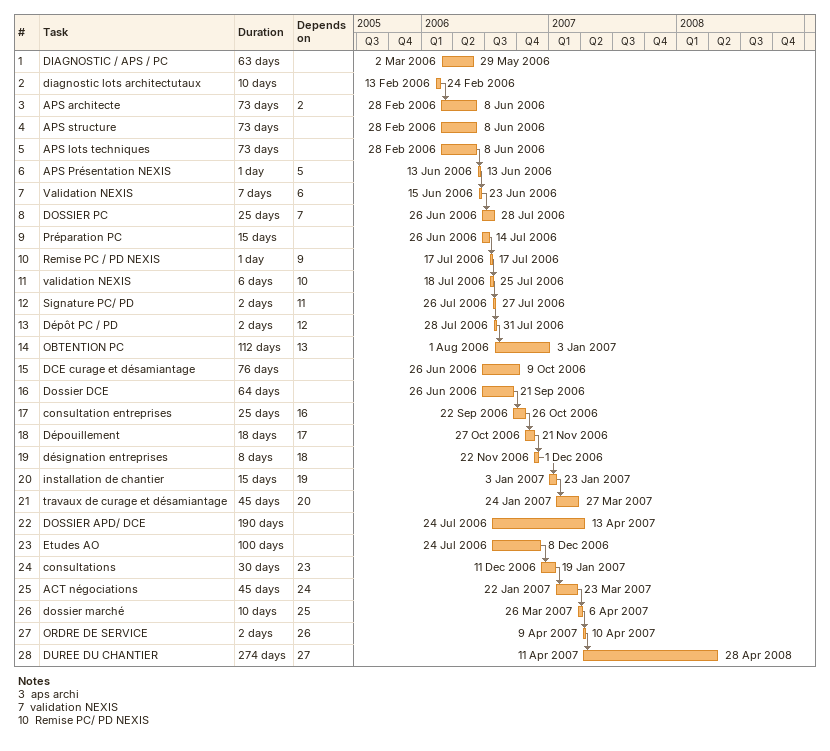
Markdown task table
| ID | Task | Duration | Start | Finish | Predecessors |
|---|---|---|---|---|---|
| 1 | DIAGNOSTIC / APS / PC | 63d | 2006-03-02 | 2006-05-29 |  |
| 2 | diagnostic lots architectutaux | 10d | 2006-02-13 | 2006-02-24 |  |
| 3 | APS architecte | 73d | 2006-02-28 | 2006-06-08 | 2 |
| 4 | APS structure | 73d | 2006-02-28 | 2006-06-08 |  |
| 5 | APS lots techniques | 73d | 2006-02-28 | 2006-06-08 |  |
| 6 | APS Présentation NEXIS | 1d | 2006-06-13 | 2006-06-13 | 5 |
| 7 | Validation NEXIS | 7d | 2006-06-15 | 2006-06-23 | 6 |
| 8 | DOSSIER PC | 25d | 2006-06-26 | 2006-07-28 | 7 |
| 9 | Préparation PC | 15d | 2006-06-26 | 2006-07-14 |  |
| 10 | Remise PC / PD NEXIS | 1d | 2006-07-17 | 2006-07-17 | 9 |
| 11 | validation NEXIS | 6d | 2006-07-18 | 2006-07-25 | 10 |
| 12 | Signature PC/ PD | 2d | 2006-07-26 | 2006-07-27 | 11 |
| 13 | Dépôt PC / PD | 2d | 2006-07-28 | 2006-07-31 | 12 |
| 14 | OBTENTION PC | 112d | 2006-08-01 | 2007-01-03 | 13 |
| 15 | DCE curage et désamiantage | 76d | 2006-06-26 | 2006-10-09 |  |
| 16 | Dossier DCE | 64d | 2006-06-26 | 2006-09-21 |  |
| 17 | consultation entreprises | 25d | 2006-09-22 | 2006-10-26 | 16 |
| 18 | Dépouillement | 18d | 2006-10-27 | 2006-11-21 | 17 |
| 19 | désignation entreprises | 8d | 2006-11-22 | 2006-12-01 | 18 |
| 20 | installation de chantier | 15d | 2007-01-03 | 2007-01-23 | 19 |
| 21 | travaux de curage et désamiantage | 45d | 2007-01-24 | 2007-03-27 | 20 |
| 22 | DOSSIER APD/ DCE | 190d | 2006-07-24 | 2007-04-13 |  |
| 23 | Etudes AO | 100d | 2006-07-24 | 2006-12-08 |  |
| 24 | consultations | 30d | 2006-12-11 | 2007-01-19 | 23 |
| 25 | ACT négociations | 45d | 2007-01-22 | 2007-03-23 | 24 |
| 26 | dossier marché | 10d | 2007-03-26 | 2007-04-06 | 25 |
| 27 | ORDRE DE SERVICE | 2d | 2007-04-09 | 2007-04-10 | 26 |
| 28 | DUREE DU CHANTIER | 274d | 2007-04-11 | 2008-04-28 | 27 |

Notes
- 3: aps archi
- 7: validation NEXIS
- 10: Remise PC/ PD NEXIS
